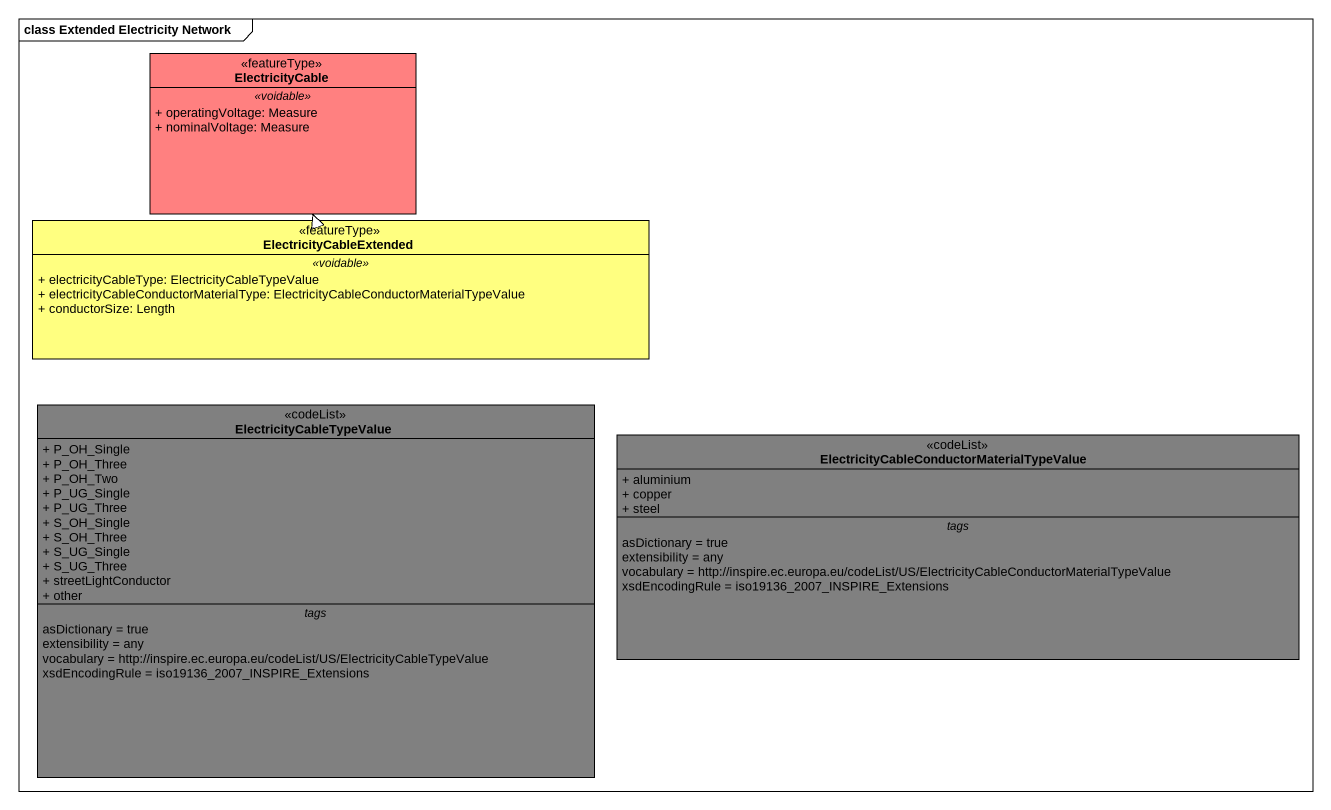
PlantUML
@startuml
mainframe class Extended Electricity Network
hide circle
hide empty members
skinparam classAttributeIconSize 0
class ElectricityCable <<featureType>> #FF8080 {
  .. <<voidable>> ..
  + operatingVoltage: Measure
  + nominalVoltage: Measure
}
class ElectricityCableExtended <<featureType>> #FFFF80 {
  .. <<voidable>> ..
  + electricityCableType: ElectricityCableTypeValue
  + electricityCableConductorMaterialType: ElectricityCableConductorMaterialTypeValue
  + conductorSize: Length
}
class ElectricityCableTypeValue <<codeList>> #808080 {
  + P_OH_Single
  + P_OH_Three
  + P_OH_Two
  + P_UG_Single
  + P_UG_Three
  + S_OH_Single
  + S_OH_Three
  + S_UG_Single
  + S_UG_Three
  + streetLightConductor
  + other
  -- tags --
  asDictionary = true
  extensibility = any
  vocabulary = http://inspire.ec.europa.eu/codeList/US/ElectricityCableTypeValue
  xsdEncodingRule = iso19136_2007_INSPIRE_Extensions
}
class "ElectricityCableConductorMaterialTypeValue" as ElectricityCableConductorMat <<codeList>> #808080 {
  + aluminium
  + copper
  + steel
  -- tags --
  asDictionary = true
  extensibility = any
  vocabulary = http://inspire.ec.europa.eu/codeList/US/ElectricityCableConductorMaterialTypeValue
  xsdEncodingRule = iso19136_2007_INSPIRE_Extensions
}
ElectricityCableExtended -up-|> ElectricityCable
@enduml
